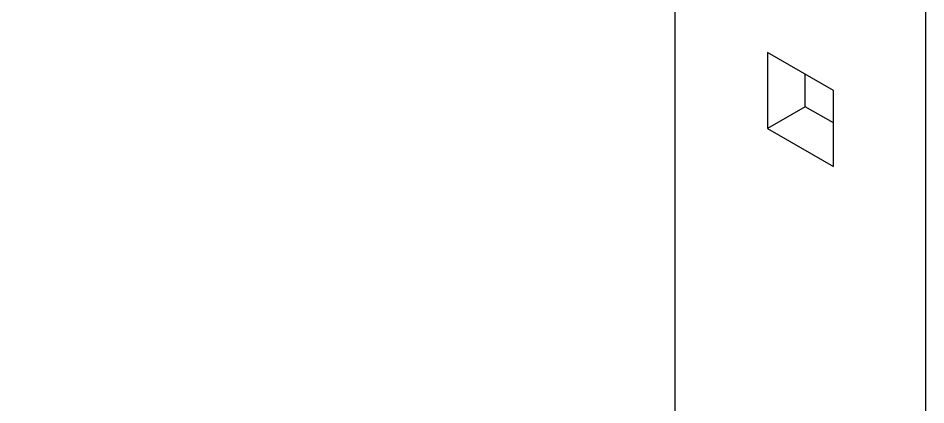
# Model space of a CAD drawing. Extents: x 6 to 134, y 1 to 99.
# Drawn here: x 17.686 to 20.885, y 84.984 to 86.349 of the extents above; entities that cross this region are included whole.
import ezdxf

# ---------------------------------------------------------------- set-up
doc = ezdxf.new("R2010")
doc.units = 0
doc.header["$MEASUREMENT"] = 0
doc.layers.add('OBJECT', color=7, linetype='CONTINUOUS')

msp = doc.modelspace()

# ---------------------------------------------------------------- linework, layer by layer
at = {"layer": 'OBJECT'}
for p, q in [((20.8851, 83.6842), (20.8851, 88.8417)), ((20.0013, 83.8065), (20.0013, 88.2842)), ((20.5592, 86.0936), (20.3272, 86.2275)), ((20.3272, 86.2275), (20.3272, 85.9597)), ((20.4602, 86.0364), (20.4602, 86.1508)), ((20.5592, 85.8258), (20.5592, 86.0936)), ((20.4602, 86.0364), (20.3272, 85.9597)), ((20.5592, 85.9793), (20.4602, 86.0364)), ((20.3272, 85.9597), (20.5592, 85.8258))]:
    msp.add_line(p, q, dxfattribs=at)
msp.add_arc((3.7309, 54.7467), 33.0443, 63.16491, 68.28547, dxfattribs=at)

doc.saveas('drawing.dxf')
